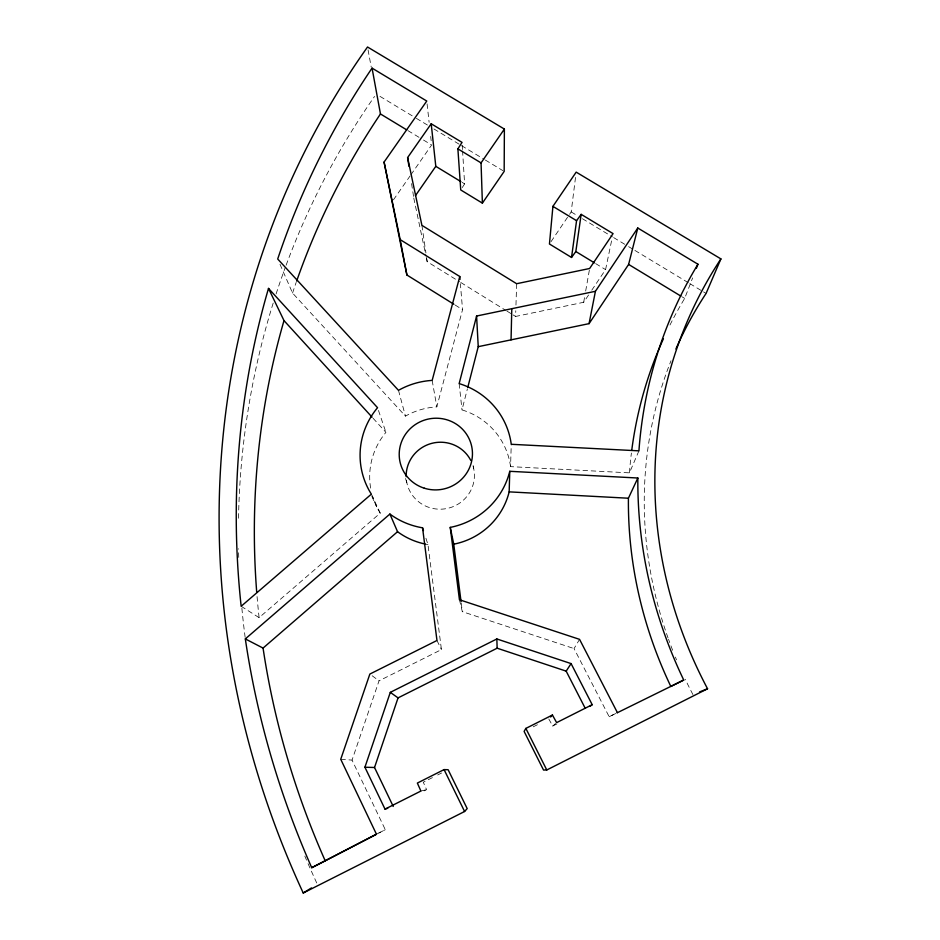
<?xml version="1.0" encoding="UTF-8"?>
<svg xmlns="http://www.w3.org/2000/svg" width="940" height="940" viewBox="0 0 940 940"><rect width="100%" height="100%" fill="white"/><g stroke="black" fill="none" stroke-linecap="round" stroke-linejoin="round"><path stroke-width="0.7" stroke-dasharray="4.7 3.53" d="M638.93 450.848L629.459 472.855L510.561 466.639L511.254 444.291M588.558 295.031L583.693 302.281L515.602 316.451L515.778 310.764M515.966 305.065L516.648 283.716M569.581 214.297L571.191 211.923L575.644 176.379M583.693 302.281L584.68 296.652M585.679 291.024L589.639 268.499M591.789 290.19L605.572 269.627L611.917 239.16M510.561 466.639A70.794 69.325 -12.1 0 0 461.998 409.887L467.415 388.819M279.991 264.257L292.551 293.057L405.446 416.126A70.794 69.325 -12.1 0 1 436.83 406.879L462.551 309.66L460.377 283.716M378.902 833.005L385.294 829.691L352.042 760.107L379.031 680.842L441.436 649.599L427.959 544.554L425.256 536.188M669.973 325.017A449.156 416.679 30.3 0 1 684.673 298.403L692.639 277.899M615.724 713.519L609.167 716.738L574.058 648.577L579.557 639.353M462.292 187.518L464.619 183.876L462.574 150.976M551.063 241.627L568.77 215.483M393.449 199.844L410.052 175.992M410.886 174.805L431.636 144.983L420.403 138.168M548.807 718.971L552.708 726.044L555.646 723.483M241.157 606.265L259.111 617.65L380.242 513.123A70.794 69.325 -12.1 0 1 372.487 496.062M376.435 834.18L385.294 829.691M432.435 777.615L423.294 782.221L426.584 789.624L421.449 792.209M437.664 774.971L441.589 772.997M533.215 726.832L539.713 723.565M552.708 726.044L557.796 723.483M609.167 716.738L616.217 713.19M420.897 791.045L426.584 789.624M340.738 759.273L352.042 760.107M459.437 599.744L462.327 611.658L574.058 648.577M379.971 96.362L415.104 117.582M416.349 118.346L427.641 125.173M433.916 128.956L460.259 144.877M461.517 145.641L484.088 159.283M485.346 160.047L502.912 170.657M571.191 211.923L577.43 215.695M582.424 218.714L612.398 236.833M613.655 237.585L627.391 245.892M628.637 246.644L633.63 249.664M634.888 250.416L688.585 282.87M689.831 283.622L702.321 291.177M703.578 291.929L706.069 293.445M407.925 130.601L419.158 137.416M682.182 296.887L684.673 298.403M462.116 182.348L464.619 183.876M595.654 263.6L605.572 269.627M426.278 257.431L427.171 261.673L459.554 281.73M460.8 282.505L505.638 310.282M506.883 311.058L511.865 314.136M513.111 314.912L515.602 316.451M455.125 305.03L462.551 309.66M372.158 675.754L379.031 680.842M373.062 418.253L385.929 432.353A70.794 69.325 -12.1 0 0 370.806 489.059M436.971 640.481L441.436 649.599M371.829 496.461L376.693 506.813M371.359 494.158L380.242 513.123M378.479 410.451L385.929 432.353M405.504 478.519L406.809 482.49M398.49 390.335L405.446 416.126M413.776 198.058L425.985 256.009M368.057 49.855L371.206 66.975M432.165 380.406L436.83 406.879M411.579 183.606L413.565 196.613M421.907 225.365L425.914 252.954M426.76 258.759L427.171 261.673M461.235 603.045L462.327 611.658M427.077 103.882L429.122 122.306M430.696 136.476L431.166 140.73M459.155 383.602L461.998 409.887M473.466 465.876L473.713 468.649M462.221 145.265L462.492 149.554M316.733 882.966A869.641 806.344 31.7 0 1 307.145 861.498M306.558 860.159A869.641 806.344 31.7 0 1 304.83 856.105M245.152 637.367A869.641 806.344 31.7 0 1 241.78 607.146M238.737 557.455A869.641 806.344 31.7 0 1 238.525 548.713M238.513 518.257A869.641 806.344 31.7 0 1 273.458 302.245M276.101 293.95A869.641 806.344 31.7 0 1 285.09 267.982M286.113 265.221A869.641 806.344 31.7 0 1 374.555 96.444M692.945 694.59A432.153 400.91 30.2 0 1 685.248 679.279M676.506 659.798A432.153 400.91 30.2 0 1 675.378 657.072M672.641 650.257A432.153 400.91 30.2 0 1 668.528 639.27M668.034 637.896A432.153 400.91 30.2 0 1 671.007 360.748M427.959 544.554A70.794 69.325 -12.1 0 1 425.221 544.048M259.111 617.65A852.075 790.082 31.6 0 1 257.043 596.324M292.551 293.057A852.075 790.082 31.6 0 1 296.171 282.411M472.985 465.829A34.169 33.452 -12.1 0 1 446.324 508.622A34.169 33.452 -12.1 0 1 406.221 478.155M629.459 472.855A449.156 416.679 30.3 0 1 631.398 453.033"/><path stroke-width="1.41" d="M590.062 706.257L592.2 704.695L571.085 663.593L496.849 638.965L390.3 692.357L364.92 767.228L385.012 809.129L420.897 791.045L417.36 783.067L444.079 769.602L448.122 769.707L467.192 808.611L464.595 811.49L303.232 893A938.496 865.27 31.3 0 1 367.528 47L504.38 129.074L504.169 171.409L482.385 203.134L460.741 189.951L457.886 148.873L462.045 142.398L431.202 123.775L407.619 157.579L408.935 166.251M511.055 339.857L511.783 308.708M461.047 601.6L453.75 544.178A70.794 69.325 -12.1 0 0 509.163 491.867L509.762 471.304L637.849 478.014A484.276 446.735 29.8 0 0 683.732 680.031L670.831 686.459A449.156 416.679 30.3 0 1 628.414 498.224L637.849 478.014M592.2 704.695L556.633 722.625L552.438 715.023L525.86 728.406L524.109 731.414L543.532 770.048L546.774 769.977L707.55 688.761A465.923 429.827 29.7 0 1 720.898 258.899L576.173 172.126L552.92 206.365L549.454 244.001L571.532 257.454L575.832 251.532L581.178 214.355L613.068 233.613L589.639 268.499L516.648 283.716L421.907 225.365L407.619 157.579M571.532 257.454L576.572 220.677L581.178 214.355M467.779 387.409L478.237 346.672L589.063 323.642L595.42 291.294L637.778 228.02L697.95 264.234A484.276 446.735 29.8 0 0 638.93 450.848L511.254 444.291A75.987 74.213 -12.3 0 0 459.155 383.602L476.592 316.028L595.42 291.294M589.063 323.642L628.625 264.422L637.778 228.02M384.072 162.068L400.181 239.618L459.778 276.513L432.165 380.406A75.987 74.213 -12.3 0 0 398.49 390.335L277.7 259.017A919.496 847.774 31.3 0 1 372.052 68.126L426.76 101.05L384.072 162.068L406.903 275.009L453.891 304.266M393.237 806.426L374.531 767.498L398.055 697.88L497.143 648.201L566.174 671.136L585.115 708.102M696.352 268.335L697.95 264.234M720.898 258.899L706.069 293.445A432.153 400.91 30.2 0 0 675.895 349.01M566.174 671.136L571.085 663.593M482.385 203.134L481.057 162.89L504.38 129.074M415.41 195.708L435.796 166.333L431.202 123.775M550.617 716.997L552.438 715.023M423.447 530.595L422.554 527.81A75.987 74.213 -12.3 0 1 389.912 514.051L245.328 638.918A919.496 847.774 31.3 0 0 311.728 867.714L325.216 860.829A852.075 790.082 31.6 0 1 263.059 648.083L397.549 531.711A70.794 69.325 -12.1 0 0 425.221 544.048M303.232 893L311.469 887.924M311.728 867.714L376.435 834.18L340.738 759.273L369.855 674.062L436.971 640.481L422.554 527.81M325.216 860.829L376.353 834.332M617.039 712.873L683.732 680.031M699.583 691.934L707.55 688.761M385.012 809.129L387.75 808.236M364.92 767.228L374.531 767.498M509.163 491.867L628.414 498.224M245.328 638.918L263.059 648.083M457.886 148.873L481.057 162.89M552.92 206.365L576.572 220.677M372.052 68.126L380.465 113.963L406.679 129.849M628.625 264.422L680.936 296.135M435.796 166.333L460.859 181.584M575.832 251.532L594.421 262.847M390.3 692.357L398.055 697.88M268.499 288.416L377.551 407.702A75.987 74.213 -12.3 0 0 371.359 494.158L241.157 606.265A919.496 847.774 31.3 0 1 268.499 288.416L283.998 320.599L372.076 417.172M617.392 712.602L579.557 639.353L459.437 599.744L450.248 527.387A75.987 74.213 -12.3 0 0 509.762 471.304M525.86 728.406L546.774 769.977M444.079 769.602L464.595 811.49M389.912 514.051L397.549 531.711M450.248 527.387L453.75 544.178M400.181 239.618L406.903 275.009M459.778 276.513L460.024 279.403M476.592 316.028L478.237 346.672M496.849 638.965L497.143 648.201M256.702 592.071A852.075 790.082 31.6 0 1 283.998 320.599M296.641 281.084A852.075 790.082 31.6 0 1 380.465 113.963M631.75 450.213A449.156 416.679 30.3 0 1 657.377 352.794M657.906 351.513A449.156 416.679 30.3 0 1 663.417 338.764M406.162 476.686A34.169 33.452 -12.1 0 1 432.071 443.281A34.169 33.452 -12.1 0 1 470.787 460.424M424.304 488.201A36.672 35.814 -12.3 0 0 471.704 446.465A36.672 35.814 -12.3 0 0 411.485 427.512A36.672 35.814 -12.3 0 0 424.304 488.201"/></g></svg>
